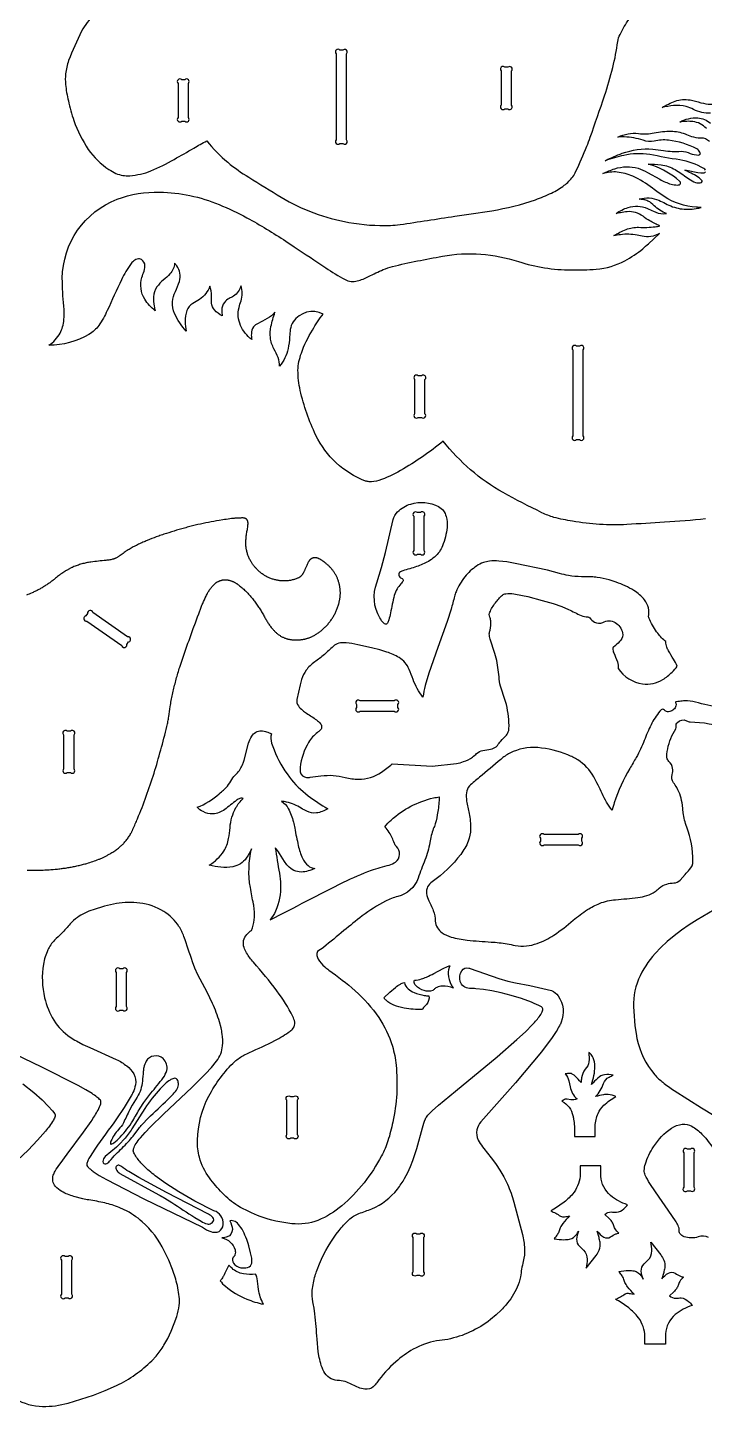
# Model space of a CAD drawing. Extents: x 0 to 56, y 0 to 52.4.
# Drawn here: x 19.56 to 35.87, y 0 to 33.21 of the extents above; entities that cross this region are included whole.
import ezdxf

# ---------------------------------------------------------------- set-up
doc = ezdxf.new("R2010")
doc.units = 0
doc.header["$MEASUREMENT"] = 0
doc.layers.get('0').update_dxf_attribs({"linetype": 'CONTINUOUS'})

msp = doc.modelspace()

# ---------------------------------------------------------------- linework, layer by layer
for points in [[(21.159, 33.523, 0.063229), (20.863, 33.117, 0.02647), (20.55, 32.41, 0.054772), (20.475, 32.094, 0.045683), (20.475, 31.838, 0.036117), (20.544, 31.442, 0.029081), (20.676, 30.965, 0.065035), (21.024, 30.271, 0.096726), (21.522, 29.787, 0.04106), (21.691, 29.694, 0.118064), (22.025, 29.639, 0.077384), (22.532, 29.755, 0.031689), (23.093, 30.032, 0.004529), (23.565, 30.303, -0.009558), (23.881, 30.479, 0.058846), (24.385, 29.961, 0.036049), (24.89, 29.6, -0.001179), (25.671, 29.121, 0.092263), (27.301, 28.514, 0.052025), (28.301, 28.44, 0.023875), (28.534, 28.462, 0.001047), (29.858, 28.663, 0.00452), (30.746, 28.795, 0.041714), (31.802, 29.061, 0.02777), (32.183, 29.22, 0.047298), (32.49, 29.407, 0.067232), (32.698, 29.614, 0.048544), (32.774, 29.744, 0.009288), (33.037, 30.347, 0.013255), (33.117, 30.564, 0.000889), (33.464, 31.565, 0.017657), (33.662, 32.243, 0.027333), (33.78, 32.869, -0.087733), (33.838, 33.037, -0.051122), (34.055, 33.41, -0.018027)], [(36.016, 31.146, -0.135894), (35.608, 31.234, 0.034307), (35.428, 31.304, 0.096811), (35.126, 31.328, 0.037871), (34.849, 31.279, -0.043629), (35.162, 31.433, -0.127992), (35.523, 31.462, -0.027424), (35.785, 31.396, 0.111341), (36.263, 31.378)], [(35.915, 30.777, 0.187688), (35.589, 30.941, 0.045874), (35.448, 30.947, 0.021179), (35.273, 30.931, -0.136223), (35.707, 31.031, -0.165644), (36.015, 30.902, -0.042013)], [(35.893, 29.772, 0.16388), (35.856, 29.808, 0.096239), (35.276, 30.018, -0.00662), (34.552, 30.147, 0.096931), (33.925, 30.126, 0.028256), (33.477, 30, -0.026071), (33.89, 30.179, -0.100437), (34.624, 30.28, -0.020531), (34.879, 30.245, 0.051838), (35.31, 30.226, -0.104974), (35.528, 30.177, 0.112369), (35.725, 30.136, 0.34741), (35.771, 30.174, 0.117634), (35.761, 30.209, 0.144585), (35.685, 30.282, 0.093606), (35.005, 30.494, 0.084131), (34.657, 30.469, -0.126487), (34.391, 30.491, 0.077444), (33.939, 30.572, 0.021821), (33.785, 30.57, -0.138377), (34.283, 30.655, 0.074588), (34.66, 30.668, -0.053002), (35.065, 30.71, -0.083091), (35.401, 30.648, 0.018167), (35.554, 30.586, 0.086622), (35.776, 30.553, -0.200904), (35.991, 30.469, 0.194342)], [(35.898, 21.372, -0.009361), (34.909, 21.294, -0.001761), (34.001, 21.237, -0.054921), (32.691, 21.317, -0.024406), (32.243, 21.411, -0.050218), (31.955, 21.522, -0.011553), (31.02, 22.007, -0.099836), (29.575, 23.249, -0.040286), (28.548, 22.536, -0.047463), (28.021, 22.3, -0.079753), (27.791, 22.269, -0.061972), (27.701, 22.286, -0.191256), (26.507, 23.385, -0.054014), (26.129, 24.469, -0.051109), (26.076, 24.954, -0.080329), (26.157, 25.362, -0.053197), (26.425, 25.922, -0.024085), (26.682, 26.307, 0.376616), (25.958, 26.118, 0.107741), (25.89, 25.938, 0.035905), (25.874, 25.758, -0.0376), (25.838, 25.473, -0.117023), (25.631, 25.051, 0.103366), (25.598, 25.257, 0.033761), (25.497, 25.467, -0.089975), (25.411, 25.741, -0.065916), (25.425, 26.004, -0.043377), (25.522, 26.348, -0.081613), (25.335, 26.197, -0.012883), (25.113, 26.083, 0.087236), (25.006, 25.995, 0.15644), (24.952, 25.833, 0.045045), (24.96, 25.695, -0.119251), (24.691, 26.033, -0.165289), (24.655, 26.465, -0.023644), (24.705, 26.622, 0.160612), (24.701, 26.988, -0.182494), (24.521, 26.74, -0.032442), (24.416, 26.681, 0.0963), (24.302, 26.588, 0.170018), (24.242, 26.401, 0.042261), (24.253, 26.261, -0.092682), (24.063, 26.405, -0.158569), (23.996, 26.57, -0.019701), (23.993, 26.746, 0.085199), (23.951, 26.978, -0.16036), (23.705, 26.657, -0.031118), (23.542, 26.561, 0.163502), (23.4, 26.393, 0.109738), (23.355, 26.126, 0.035193), (23.382, 25.892, -0.068035), (23.1, 26.32, -0.121456), (23.05, 26.599, -0.078573), (23.121, 26.847, 0.030203), (23.222, 27.094, 0.235577), (23.153, 27.467, 0.024411), (23.103, 27.531, -0.169227), (22.992, 27.274, -0.052239), (22.83, 27.125, 0.063535), (22.677, 26.961, 0.133779), (22.595, 26.718, 0.066506), (22.611, 26.495, 0.018596), (22.636, 26.387, -0.092477), (22.382, 26.664, -0.207662), (22.316, 27.189, -0.032777), (22.367, 27.338, 0.132334), (22.382, 27.512, 0.291653), (22.26, 27.633, 0.177282), (22.145, 27.607, 0.099209), (22.054, 27.52, 0.049423), (21.823, 27.134, 0.001756), (21.48, 26.391, -0.045081), (21.276, 26.031, -0.10105), (21.04, 25.818, -0.134245), (20.074, 25.555, 0.118168), (20.344, 25.847, 0.101501), (20.435, 26.167, 0.042816), (20.435, 26.498, -0.025758), (20.398, 27.167, -0.306765), (21.72, 29.075, -0.094599), (22.744, 29.242, -0.094748), (24.175, 28.944, -0.028993), (24.846, 28.625, -0.021312), (25.783, 28.062), (25.986, 27.929, 0.002316), (26.746, 27.418, 0.021961), (27.21, 27.137, 0.184357), (27.503, 27.103, 0.055643), (27.777, 27.211, -0.011851), (28.131, 27.376, -0.037417), (28.352, 27.451, -0.010941), (28.952, 27.585, -0.005319), (29.556, 27.7, -0.124109), (31.39, 27.569, 0.078555), (32.658, 27.37, 0.018975), (33.261, 27.386, 0.105421), (33.954, 27.591, 0.054133), (34.383, 27.881, 0.009895), (34.521, 28), (34.789, 28.247, -0.033118), (34.635, 28.183, -0.110532), (34.414, 28.175, -0.003275), (34.247, 28.21, 0.070354), (33.848, 28.218, 0.018575), (33.69, 28.195, -0.042594), (33.981, 28.345, -0.100732), (34.284, 28.395, 0.043321), (34.683, 28.409, 0.02027), (34.794, 28.429, -0.009707), (34.552, 28.55, -0.044386), (34.39, 28.66, 0.189307), (34.01, 28.77, 0.025272), (33.847, 28.748, -0.011391), (33.739, 28.732, -0.067246), (34.029, 28.873, -0.175585), (34.494, 28.85, -0.033538), (34.638, 28.783, 0.111368), (34.884, 28.723, 0.042652), (34.954, 28.73, -0.115547), (34.658, 28.916, 0.083089), (34.509, 29.029, 0.066), (34.407, 29.061, 0.017001), (34.3, 29.075, -0.178055), (34.774, 29.046, -0.034782), (34.93, 28.969, 0.078569), (35.284, 28.843, 0.083368), (35.668, 28.848, 0.019385), (35.793, 28.874, -0.045132), (35.673, 28.882, -0.130264), (34.899, 29.136, -0.033271), (34.621, 29.337, 0.054365), (34.144, 29.626, 0.076882), (33.77, 29.725, 0.092103), (33.425, 29.69, -0.029347), (33.708, 29.805, -0.148699), (34.271, 29.816, -0.047611), (34.499, 29.716), (34.797, 29.552, 0.048944), (35.064, 29.434, 0.07067), (35.217, 29.414, 0.045598), (35.269, 29.421, 0.307547), (35.295, 29.452, 0.239763), (35.272, 29.51, 0.091134), (34.627, 29.885, 0.022604), (34.516, 29.918, -0.031557), (34.823, 29.903, -0.09858), (35.161, 29.786, -0.02659), (35.458, 29.586, 0.03415), (35.613, 29.492, 0.141012), (35.768, 29.464, 0.257274), (35.815, 29.5, 0.271895), (35.809, 29.525, 0.069898), (35.666, 29.637, 0.021943), (35.508, 29.718, -0.01332), (35.4, 29.773, -0.036474), (35.554, 29.747, 0.049653), (35.86, 29.706, 0.267046), (35.896, 29.729, 0.267046)], [(36.841, 16.689, -0.010006), (35.653, 16.96, 0.056062), (35.394, 16.993, 0.028712), (35.271, 16.979, 0.052354), (35.193, 16.97, 0.244199), (35.175, 16.956, 0.244199), (35.176, 16.933, -0.304852), (35.183, 16.873, -0.207075), (35.124, 16.785, -0.111348), (35.035, 16.732, -0.206427), (34.926, 16.752, 0.063453), (34.88, 16.786, 0.216493), (34.843, 16.785, 0.115358), (34.796, 16.742, 0.05876), (34.583, 16.414, 0.022805), (34.42, 16.04, -0.026193), (34.226, 15.627, -0.006753), (34.068, 15.364, 0.053963), (33.696, 14.537, 0.013999), (33.644, 14.355, -0.047426), (33.401, 14.761, 0.019861), (33.202, 15.164, 0.12253), (32.817, 15.568, 0.044554), (32.58, 15.688, 0.075485), (31.853, 15.866, 0.137091), (31.181, 15.731, 0.056609), (30.961, 15.583, -0.003282), (30.449, 15.15, 0.026484), (30.207, 14.942, 0.165478), (30.133, 14.78, 0.062198), (30.139, 14.578, 0.008737), (30.199, 14.279, -0.051903), (30.234, 13.908, -0.078871), (30.178, 13.611, -0.065596), (29.997, 13.295, -0.077803), (29.307, 12.633, 0.114572), (29.195, 12.509, 0.116498), (29.172, 12.404, 0.100771), (29.214, 12.213, -0.005308), (29.337, 11.94, -0.101417), (29.384, 11.688, 0.222158), (29.55, 11.406, 0.076964), (29.769, 11.304, 0.046405), (30.156, 11.229, 0.009806), (30.728, 11.184, -0.022984), (31.115, 11.14, -0.01664), (31.31, 11.1, 0.137669), (31.842, 11.151, 0.060651), (32.24, 11.35, 0.031485), (32.706, 11.706, -0.027502), (33.052, 11.964, -0.044307), (33.343, 12.115, -0.067444), (33.73, 12.203, 0.006674), (34.263, 12.255, 0.113696), (34.684, 12.398, 0.065476), (34.778, 12.481, -0.128485), (34.96, 12.579, -0.050592), (35.133, 12.606, 0.168943), (35.287, 12.673), (35.401, 12.811, -0.016708), (35.509, 12.926, 0.192832), (35.592, 13.126, 0.095758), (35.444, 13.951, -0.060326), (35.355, 14.295), (35.339, 14.481, 0.090269), (35.205, 14.902, 0.034658), (35.123, 15.021, -0.238327), (35.091, 15.215, 0.146741), (35.1, 15.368, 0.178364), (35.014, 15.533, -0.111015), (34.965, 15.617, -0.073976), (34.966, 15.704, -0.099797), (35.115, 16.208), (35.18, 16.317, 0.197433), (35.184, 16.378, -0.238446), (35.219, 16.471, -0.351559), (35.439, 16.511, 0.187717), (35.523, 16.488, -0.063106), (36.43, 16.338, -0.012158)], [(36.103, 11.96), (35.695, 11.721), (35.502, 11.596), (35.316, 11.466), (35.141, 11.333), (34.975, 11.195), (34.822, 11.052), (34.682, 10.905, 0.08422), (34.283, 10.287, 0.11891), (34.164, 9.521), (34.196, 9.165), (34.222, 8.977, 0.123821), (34.592, 8.086), (34.672, 7.987, 0.04434), (34.866, 7.806, 0.01968), (35.138, 7.606), (35.796, 7.191), (36.409, 6.818, -0.024732)], [(18.775, 0.65, 0.253648), (19.924, 0, 0.076419), (20.536, 0.081), (21.148, 0.271), (21.434, 0.38), (21.707, 0.503, 0.082547), (22.553, 1.1), (22.659, 1.212, 0.048066), (22.846, 1.474), (22.936, 1.639), (23.021, 1.815), (23.094, 1.993), (23.154, 2.167, 0.046152), (23.214, 2.434, 0.051143), (23.214, 2.643, 0.046982), (23.129, 3.064), (23.054, 3.293), (22.962, 3.522), (22.855, 3.744, 0.094906), (22.325, 4.446, 0.066474), (21.889, 4.737), (21.767, 4.791, 0.038654), (21.421, 4.9, 0.017492), (21.035, 4.971, -0.019675), (20.892, 5), (20.673, 5.057, -0.054124), (20.386, 5.174, -0.079277), (20.233, 5.295, -0.26608), (20.181, 5.57, -0.064497), (20.224, 5.664, -0.020133), (20.342, 5.842), (20.511, 6.072), (20.908, 6.604), (21.092, 6.864, 0.022737), (21.26, 7.136, 0.050964), (21.323, 7.289, 0.093247), (21.326, 7.348, 0.134215), (21.314, 7.374, 0.043594), (21.233, 7.448, 0.020965), (21.114, 7.533), (20.962, 7.627), (20.783, 7.729), (19.906, 8.173), (19.051, 8.578)], [(19.447, 7.767), (19.709, 7.563), (19.912, 7.383), (20.06, 7.233), (20.16, 7.118), (20.217, 7.047, -0.21767), (20.224, 6.993, -0.085077), (20.184, 6.894, -0.033808), (20.09, 6.752, -0.016076), (19.993, 6.629), (19.8, 6.411), (19.571, 6.174), (19.318, 5.93)], [(35.97, 4.07, 0.225926), (35.72, 4.08, -0.15594), (35.377, 4.087, -0.147513), (35.277, 4.16, -0.210248), (35.262, 4.254, 0.119868), (35.246, 4.326, 0.041582), (35.184, 4.445), (35.087, 4.597), (34.686, 5.167), (34.554, 5.371, -0.018665), (34.442, 5.57, -0.12733), (34.42, 5.685, -0.063857), (34.446, 5.838, -0.074555), (34.645, 6.254, -0.101624), (35.075, 6.701, -0.116498), (35.333, 6.795, -0.146677), (35.563, 6.745, -0.076286), (35.809, 6.557, -0.102094), (36.377, 5.644, -0.032198)]]:
    msp.add_lwpolyline(points, format="xyb")
for points in [[(26.997, 32.575), (26.997, 30.502, 1), (27.086, 30.414), (27.159, 30.414, 1), (27.247, 30.502), (27.247, 32.575, 1), (27.159, 32.664), (27.086, 32.664, 1)], [(30.97, 32.162), (30.97, 31.338, 1), (31.058, 31.25), (31.132, 31.25, 1), (31.22, 31.338), (31.22, 32.162, 1), (31.132, 32.25), (31.058, 32.25, 1)], [(23.185, 31.862), (23.185, 31.039, 1), (23.274, 30.951), (23.347, 30.951, 1), (23.435, 31.039), (23.435, 31.862, 1), (23.347, 31.951), (23.274, 31.951, 1)], [(32.698, 25.444), (32.698, 23.37, 1), (32.786, 23.282), (32.86, 23.282, 1), (32.948, 23.37), (32.948, 25.444, 1), (32.86, 25.532), (32.786, 25.532, 1)], [(28.886, 24.73), (28.886, 23.907, 1), (28.974, 23.819), (29.048, 23.819, 1), (29.136, 23.907), (29.136, 24.73, 1), (29.048, 24.819), (28.974, 24.819, 1)], [(28.552, 19.806, 0.038897), (28.463, 19.688, 0.077699), (28.396, 19.529, 0.010912), (28.305, 19.109, -0.02598), (28.265, 18.942, -0.083092), (28.229, 18.86, -0.30755), (28.183, 18.835, -0.158714), (28.145, 18.859, -0.063148), (28.047, 18.99, -0.223978), (27.975, 19.837), (28.092, 20.2), (28.188, 20.566), (28.368, 21.356, -0.135663), (28.476, 21.545, -0.128735), (28.794, 21.732, -0.193122), (29.465, 21.672, -0.205457), (29.645, 21.434, -0.08842), (29.667, 21.166, -0.080761), (29.555, 20.722, -0.047539), (29.482, 20.584, -0.107403), (29.218, 20.349, -0.053863), (28.934, 20.225, -0.007546), (28.599, 20.124, 0.092302), (28.525, 20.085, 0.344688), (28.507, 20.017, 0.221676), (28.569, 19.944, -0.071839), (28.603, 19.925, -0.381998), (28.608, 19.885, -0.054601), (28.587, 19.849, -0.020882)], [(28.864, 21.436), (28.864, 20.613, 1), (28.953, 20.525), (29.026, 20.525, 1), (29.114, 20.613), (29.114, 21.436, 1), (29.026, 21.525), (28.953, 21.525, 1)], [(28.347, 15.473), (29.312, 15.422), (29.897, 15.481, 0.015625), (30.065, 15.527, 0.077166), (30.283, 15.639, 0.026633), (30.381, 15.726, -0.127473), (30.532, 15.798, -0.015298), (30.717, 15.83, 0.136147), (30.851, 15.885, 0.074172), (30.881, 15.92, -0.047311), (30.963, 16.023, 0.022154), (31.096, 16.167, 0.095625), (31.153, 16.275, 0.058141), (31.16, 16.321, 0.069399), (31.097, 16.907), (31.055, 17.052), (30.971, 17.296, -0.065715), (30.925, 17.511, 0.039468), (30.863, 17.963), (30.819, 18.135), (30.704, 18.478, -0.07794), (30.686, 18.606, -0.056072), (30.704, 18.693, 0.081563), (30.719, 18.921, 0.051633), (30.699, 19.009, -0.042906), (30.686, 19.072, -0.138138), (30.697, 19.125, -0.06308), (30.832, 19.351, -0.044894), (31.001, 19.539, -0.141873), (31.082, 19.572, -0.069718), (31.273, 19.569, -0.028846), (31.614, 19.502), (31.962, 19.41), (32.226, 19.334), (32.433, 19.261), (32.593, 19.194, 0.00697), (32.897, 19.046, 0.094954), (33.061, 19.014, -0.157138), (33.105, 18.989, 0.04247), (33.219, 18.89, 0.26275), (33.421, 18.88, -0.276818), (33.718, 18.877, -0.217966), (33.897, 18.629, -0.197281), (33.853, 18.453, -0.075593), (33.725, 18.325), (33.673, 18.278, 0.115434), (33.661, 18.256, 0.107139), (33.683, 18.144, -0.01745), (33.772, 17.934, -0.116075), (33.791, 17.767, 0.208474), (34.379, 17.399, 0.173966), (34.866, 17.504, 0.065149), (35.088, 17.681, 0.030451), (35.215, 17.825, 0.033865), (35.125, 17.996, -0.014152), (35.003, 18.198, -0.021614), (34.962, 18.282, -0.106428), (34.942, 18.417, -0.065246), (34.746, 18.619, -0.05878), (34.552, 18.942, -0.020236), (34.524, 19.015, 0.217198), (34.425, 19.423, 0.089593), (34.17, 19.648, 0.058133), (33.739, 19.849), (33.571, 19.902, 0.032258), (33.286, 19.964, 0.023674), (33.143, 19.978), (32.904, 19.98, -0.0405), (32.597, 20.01, -0.017648), (32.376, 20.058), (32.087, 20.139), (31.31, 20.303), (31.104, 20.337), (30.915, 20.358, 0.052442), (30.691, 20.357, 0.031804), (30.544, 20.322, 0.070713), (30.379, 20.239, 0.076947), (30.098, 19.977, 0.073033), (29.885, 19.616, 0.027051), (29.848, 19.508, -0.007631), (29.764, 19.198), (29.668, 18.903), (29.444, 18.28), (29.228, 17.655), (29.143, 17.359, 0.021628), (29.084, 17.083, -0.068698), (28.848, 17.507, 0.013682), (28.754, 17.749, 0.15949), (28.512, 18.032, 0.057376), (28.216, 18.166), (28.048, 18.218), (27.847, 18.27), (27.516, 18.344, 0.026915), (27.235, 18.388, 0.077433), (27.061, 18.378, 0.118552), (26.923, 18.304, 0.006412), (26.711, 18.107, -0.022518), (26.478, 17.929, 0.078692), (26.271, 17.728, 0.078934), (26.163, 17.509, 0.022747), (26.126, 17.38), (26.05, 17.023, 0.203926), (26.085, 16.872, 0.075533), (26.185, 16.766, 0.024387), (26.284, 16.693, -0.010397), (26.522, 16.534, -0.061793), (26.62, 16.442, -0.208955), (26.645, 16.347, -0.149167), (26.609, 16.282, -0.057206), (26.55, 16.23, 0.100917), (26.333, 15.991, 0.110719), (26.129, 15.389, 0.049067), (26.129, 15.283, 0.354348), (26.285, 15.148, 0.062254), (26.372, 15.15), (26.63, 15.186, -0.094593), (27.212, 15.149, 0.059011), (27.534, 15.103, 0.150703), (28.086, 15.271, 0.029131)], [(20.987, 18.912), (21.828, 18.328, 1), (21.951, 18.35), (21.992, 18.411, 1), (21.97, 18.534), (21.13, 19.117, 1), (21.007, 19.095), (20.965, 19.035, 1)], [(27.573, 16.743), (28.396, 16.743, 1), (28.484, 16.831), (28.484, 16.905, 1), (28.396, 16.993), (27.573, 16.993, 1), (27.484, 16.905), (27.484, 16.831, 1)], [(20.43, 16.176), (20.43, 15.353, 1), (20.518, 15.265), (20.592, 15.265, 1), (20.68, 15.353), (20.68, 16.176, 1), (20.592, 16.265), (20.518, 16.265, 1)], [(24.958, 11.463, 0.130603), (25.022, 11.974, 0.017385), (25.003, 12.099, -0.005651), (24.928, 12.495, -0.101058), (24.958, 13.43, -0.042915), (24.83, 13.204, -0.196325), (24.505, 12.996, -0.07591), (24.216, 12.987, -0.024301), (23.938, 13.032, 0.110039), (24.289, 13.374, 0.090583), (24.405, 13.674, 0.035094), (24.439, 13.94, -0.108749), (24.581, 14.42, -0.071325), (24.754, 14.64, 0.162193), (24.676, 14.639, 0.064785), (24.595, 14.596, 0.003936), (24.31, 14.375, -0.140676), (24.024, 14.269, -0.139395), (23.791, 14.324, -0.069879), (23.646, 14.428, 0.092754), (24.178, 14.755, 0.026337), (24.375, 14.939, 0.074806), (24.48, 15.097, -0.088266), (24.593, 15.236, 0.113238), (24.746, 15.471, 0.022103), (24.779, 15.566), (24.887, 15.969, -0.055113), (24.96, 16.14, -0.267866), (25.192, 16.268, -0.076525), (25.321, 16.245, -0.028623), (25.438, 16.201, 0.145453), (25.439, 15.97, 0.03407), (25.5, 15.811, 0.071292), (25.869, 15.154, 0.064623), (26.324, 14.707, 0.033757), (26.793, 14.395, -0.107546), (26.518, 14.291, -0.146491), (26.289, 14.332, -0.035748), (26.156, 14.406, 0.076397), (25.803, 14.554, 0.031654), (25.682, 14.574, -0.129643), (25.843, 14.4, -0.067613), (25.964, 14.073, -0.012789), (25.996, 13.927, 0.006488), (26.083, 13.505, 0.050499), (26.182, 13.202, 0.111307), (26.32, 13.023, 0.136308), (26.484, 12.957, -0.111942), (26.154, 12.869, -0.214563), (25.834, 13.016, -0.050696), (25.751, 13.124), (25.634, 13.317, 0.050768), (25.527, 13.453, 0.006379), (25.627, 12.841, -0.021926), (25.656, 12.564, -0.1147), (25.534, 11.928, -0.056656), (25.405, 11.717, -0.002718), (27.175, 12.623, -0.026318), (27.846, 12.912, -0.026896), (28.276, 13.037, 0.078326), (28.428, 13.109, 0.221654), (28.524, 13.292, 0.221654), (28.446, 13.483, -0.120393), (28.398, 13.56, 0.045141), (28.276, 13.822, 0.062825), (28.167, 13.957, -0.054958), (28.318, 14.121, -0.126897), (29.34, 14.654, -0.021381), (29.48, 14.678, -0.040538), (29.443, 14.324, -0.038528), (29.383, 14.029, -0.028296), (29.337, 13.909, 0.055485), (29.253, 13.577, -0.04935), (29.135, 13.158, 0.009381), (28.971, 12.723, -0.252783), (28.479, 12.28, 0.060364), (28.184, 12.169, 0.038071), (27.626, 11.812, 0.011495), (27.18, 11.457, -0.002559), (26.691, 11.055, -0.044257), (26.543, 10.955, 0.227051), (26.564, 10.77, 0.074628), (26.722, 10.585, 0.020037), (26.817, 10.507, -0.03026), (27.453, 10.01, -0.05938), (28.021, 9.367, -0.074136), (28.35, 8.675, -0.049121), (28.439, 8.219, -0.080635), (28.358, 6.845, -0.025872), (28.244, 6.393, -0.048077), (28.089, 6.034, -0.095458), (27.132, 4.832, -0.078363), (26.558, 4.481, -0.124038), (25.928, 4.4, -0.064116), (25.168, 4.575, -0.049377), (24.627, 4.832, -0.066618), (24.252, 5.143, -0.028467), (23.943, 5.503, -0.08804), (23.7, 5.999, -0.07436), (23.654, 6.41, -0.114953), (23.928, 7.472, -0.084686), (24.555, 8.306, -0.06183), (24.775, 8.46, -0.0171), (24.905, 8.525, 0.015627), (25.521, 8.81, 0.037231), (25.886, 9.037, 0.061863), (25.963, 9.108, 0.210398), (25.997, 9.255, 0.084584), (25.951, 9.391, 0.04191), (25.57, 10.004, 0.018357), (25.001, 10.698, -0.040575), (24.837, 10.921, -0.055112), (24.776, 11.05, -0.135793), (24.767, 11.223, -0.135121), (24.844, 11.365, -0.056671)], [(32.004, 13.524), (32.827, 13.524, 1), (32.916, 13.612), (32.916, 13.685, 1), (32.827, 13.774), (32.004, 13.774, 1), (31.916, 13.685), (31.916, 13.612, 1)], [(21.415, 12.046), (21.139, 11.961, 0.025235), (20.937, 11.88, 0.046592), (20.76, 11.778, 0.057255), (20.587, 11.62, -0.009616), (20.381, 11.39, -0.012439), (20.209, 11.225, 0.0882), (20.048, 10.992, 0.066871), (19.943, 10.65, 0.101216), (19.972, 9.841, 0.081289), (20.194, 9.301, 0.10833), (20.59, 8.892, 0.020373), (20.737, 8.801), (20.895, 8.719), (21.059, 8.643), (21.698, 8.357, -0.04828), (21.952, 8.199, -0.103121), (22.117, 8.01, -0.167438), (22.159, 7.741, -0.069747), (22.099, 7.558, -0.021305), (22.057, 7.476), (21.885, 7.197), (21.7, 6.922, 0.002294), (21.185, 6.197), (21.068, 6.018, 0.029446), (21.011, 5.913, 0.094748), (20.986, 5.831, 0.211206), (21.004, 5.78, 0.055719), (21.065, 5.719, 0.022854), (21.144, 5.657), (21.286, 5.564), (21.46, 5.462), (22.365, 4.997), (23.779, 4.313, 0.075941), (23.977, 4.209, 0.137336), (24.129, 4.197, 0.265099), (24.262, 4.326, 0.187835), (24.242, 4.546, 0.183676), (24.102, 4.692, 0.071201), (24.049, 4.706), (23.587, 4.946), (23.203, 5.167), (22.888, 5.369), (22.635, 5.553, -0.030751), (22.36, 5.794, -0.041062), (22.188, 5.995, -0.040718), (22.118, 6.11, -0.182238), (22.115, 6.202, -0.078466), (22.175, 6.331, -0.031799), (22.279, 6.471), (22.39, 6.598), (22.522, 6.735), (22.832, 7.034), (23.528, 7.685), (23.851, 8.009), (23.993, 8.165), (24.116, 8.315, 0.141384), (24.258, 8.684, 0.061033), (24.25, 8.968, 0.021509), (24.223, 9.115), (24.184, 9.264, 0.033418), (24.015, 9.705), (23.884, 9.974), (23.665, 10.393), (23.594, 10.55), (23.533, 10.709, 0.005507), (23.328, 11.314, 0.047416), (23.208, 11.56, 0.110363), (22.84, 11.919, 0.108796), (22.264, 12.123, 0.073344), (21.7, 12.109, 0.0278)], [(21.694, 10.451), (21.694, 9.628, 1), (21.782, 9.54), (21.855, 9.54, 1), (21.944, 9.628), (21.944, 10.451, 1), (21.855, 10.54), (21.782, 10.54, 1)], [(30.222, 10.546), (30.913, 10.304), (31.136, 10.24), (31.315, 10.198), (31.66, 10.133), (32.182, 10.016, -0.144568), (32.343, 9.887, -0.254766), (32.418, 9.25, -0.038356), (32.375, 9.165, -0.018903), (32.298, 9.032), (32.197, 8.881), (31.941, 8.539), (31.32, 7.796), (30.48, 6.855, 0.090886), (30.388, 6.661, 0.177352), (30.419, 6.414, 0.051918), (30.524, 6.248, 0.003499), (30.761, 5.949), (30.851, 5.826), (30.943, 5.687), (31.034, 5.529), (31.122, 5.35, -0.035767), (31.28, 4.918), (31.485, 4.14, -0.04074), (31.537, 3.799, -0.078619), (31.503, 3.492, 0.028488), (31.437, 3.123, -0.066439), (31.359, 2.87, -0.070173), (31.085, 2.442, -0.017615), (30.975, 2.321), (30.852, 2.203), (30.717, 2.091, -0.117113), (29.683, 1.615, -0.016507), (29.416, 1.576, 0.090266), (28.854, 1.376, 0.052944), (28.432, 1.075, 0.060231), (27.973, 0.568, -0.065635), (27.891, 0.472, -0.206303), (27.689, 0.413, -0.069442), (27.532, 0.457, 0.006627), (27.253, 0.582, 0.074439), (27.074, 0.623, -0.271919), (26.726, 0.801, -0.068197), (26.638, 0.984, -0.032946), (26.589, 1.176), (26.566, 1.318), (26.535, 1.62, 0.010099), (26.485, 2.228), (26.465, 2.365, 0.014888), (26.433, 2.518, -0.076936), (26.421, 2.797, -0.052755), (26.49, 3.145, -0.012556), (26.537, 3.287), (26.595, 3.435, -0.06659), (27.068, 4.239, -0.015296), (27.174, 4.364, -0.015159), (27.302, 4.495, -0.102158), (27.546, 4.645, 0.008264), (27.852, 4.759, 0.127975), (28.472, 5.231, 0.037929), (28.646, 5.491), (28.721, 5.634), (28.786, 5.78), (28.843, 5.926), (28.937, 6.212), (29.073, 6.71, -0.032756), (29.147, 6.924, -0.068852), (29.202, 7.01, -0.018403), (29.311, 7.117), (29.464, 7.253), (29.871, 7.594), (30.875, 8.421), (31.351, 8.833), (31.556, 9.023), (31.728, 9.196, 0.035292), (31.908, 9.411, 0.065705), (31.969, 9.53, 0.246558), (31.959, 9.61, 0.095108), (31.94, 9.625, 0.018214), (31.703, 9.732), (31.458, 9.823), (31.212, 9.899), (30.972, 9.96), (30.747, 10.007), (30.542, 10.04), (30.365, 10.059, 0.01563), (30.206, 10.065, -0.327074), (29.987, 10.233, -0.232067), (30.022, 10.493, -0.317243), (30.194, 10.554, -0.029846)], [(28.882, 10.262, 0.070197), (29.051, 10.294, 0.024935), (29.171, 10.34, 0.019734), (29.352, 10.428), (29.571, 10.546, -0.052706), (29.718, 10.61), (29.734, 10.614, 0.121889), (29.696, 10.414, 0.11411), (29.769, 10.15, 0.030635), (29.819, 10.069, 0.110609), (29.555, 10.12, 0.086819), (29.418, 10.088, 0.059035), (29.383, 10.067, 0.013312), (29.324, 10.017, -0.172473), (29.113, 10.015, -0.125036), (28.912, 10.134, -0.254969), (28.876, 10.242, -0.043562)], [(29.231, 9.884, -0.222511), (29.172, 9.681, 0.013407), (29.1, 9.603, 0.096929), (29.073, 9.557, -0.0479), (28.635, 9.594, -0.051243), (28.385, 9.665, -0.096397), (28.197, 9.781, -0.056119), (28.147, 9.841), (28.292, 9.976), (28.425, 10.09, -0.040662), (28.542, 10.171, -0.105485), (28.639, 10.207, 0.167337), (28.73, 10.055, 0.081128), (28.874, 9.967, 0.061567), (29.119, 9.898, 0.018947)], [(22.825, 8.376, 0.46374), (22.418, 8.312, 0.096128), (22.362, 8.161, 0.026796), (22.348, 8.065, 0.006923), (22.329, 7.832, -0.106895), (22.203, 7.448), (22.083, 7.254), (22.02, 7.138, 0.003834), (21.871, 6.828, -0.094624), (21.752, 6.67, 0.081336), (21.569, 6.386, 0.094349), (21.558, 6.332, 0.548962), (21.587, 6.32, 0.073922), (21.638, 6.35, 0.047076), (21.792, 6.487, 0.053398), (22.097, 6.881, 0.002892), (22.27, 7.182), (22.36, 7.319), (22.532, 7.544, 0.008732), (22.829, 7.914, 0.089232), (22.914, 8.091, 0.27265)], [(32.735, 6.499), (33.235, 6.499), (33.235, 6.749, -0.09056), (33.306, 7.057, -0.093389), (33.447, 7.252, -0.064958), (33.737, 7.464, 0.073306), (33.551, 7.514, 0.072072), (33.434, 7.506, 0.005787), (33.242, 7.462, 0.123926), (33.439, 7.777, -0.184953), (33.571, 7.93, -0.039026), (33.672, 7.979, 0.075563), (33.461, 7.988, 0.153529), (33.303, 7.905, 0.003428), (33.145, 7.756, 0.093291), (33.229, 8.189, 0.085282), (33.189, 8.396, 0.103804), (33.116, 8.499, 0.053284), (33.082, 8.522, -0.052), (33.085, 8.299, -0.158741), (32.999, 8.119, 0.13399), (32.91, 7.909, 0.027102), (32.898, 7.798, 0.024958), (32.744, 7.964, 0.056094), (32.685, 8.005, 0.151493), (32.59, 8.018, 0.011618), (32.511, 8.007, -0.141226), (32.6, 7.842), (32.631, 7.694, 0.158786), (32.801, 7.404, -0.113765), (32.647, 7.382), (32.56, 7.4, 0.176279), (32.476, 7.377, 0.030081), (32.437, 7.349, -0.222584), (32.7, 7.003, -0.024043), (32.716, 6.92, -0.016744), (32.735, 6.749)], [(22.756, 7.646, 0.039624), (22.385, 7.178), (22.076, 6.688, -0.036402), (21.882, 6.429), (21.789, 6.33), (21.702, 6.247), (21.431, 6.015, 0.194945), (21.374, 5.895, 0.23648), (21.397, 5.85, 0.23648), (21.446, 5.842, 0.131604), (21.536, 5.903, -0.022076), (21.69, 6.075, 0.018123), (21.983, 6.37, 0.01553), (22.102, 6.51), (22.238, 6.691, -0.018546), (22.319, 6.787), (22.466, 6.94, 0.001216), (22.941, 7.388), (23.067, 7.518, 0.052788), (23.168, 7.651, 0.148926), (23.193, 7.773, 0.144994), (23.167, 7.869, 0.318243), (23.082, 7.899, 0.094547), (22.993, 7.86, 0.046733), (22.874, 7.766, 0.021823)], [(25.897, 7.461), (25.97, 7.461, -1), (26.059, 7.372), (26.059, 6.549, -1), (25.97, 6.461), (25.897, 6.461, -1), (25.809, 6.549), (25.809, 7.372, -1)], [(35.369, 6.106), (35.369, 5.283, 1), (35.457, 5.194), (35.53, 5.194, 1), (35.619, 5.283), (35.619, 6.106, 1), (35.53, 6.194), (35.457, 6.194, 1)], [(22.721, 5.095, -0.024324), (22.867, 5.017), (23.038, 4.911, 0.00535), (23.587, 4.549), (23.743, 4.457, 0.045293), (23.884, 4.394, 0.099953), (23.938, 4.389, 0.145805), (24.027, 4.442, 0.374176), (24.027, 4.549, 0.109996), (23.916, 4.633), (22.905, 5.153), (22.245, 5.509), (21.998, 5.655, -0.038177), (21.823, 5.779, 0.108507), (21.763, 5.806, 0.29689), (21.698, 5.78, 0.188344), (21.689, 5.738, 0.190836), (21.745, 5.639, 0.048432), (21.787, 5.608)], [(33.371, 5.793), (32.871, 5.793), (32.871, 5.543, -0.156004), (32.69, 5.112, -0.059066), (32.454, 4.894, -0.03489), (32.166, 4.707, -0.064911), (32.399, 4.581, 0.160834), (32.499, 4.566, 0.027639), (32.621, 4.587, 0.027824), (32.456, 4.407, 0.05215), (32.393, 4.304, 0.010459), (32.359, 4.204, -0.056995), (32.316, 4.123, -0.025778), (32.251, 4.037, 0.03388), (32.484, 4.015, 0.04392), (32.619, 4.027, 0.197845), (32.791, 4.146, 0.035419), (32.833, 4.221, 0.078559), (32.788, 4.03, 0.213009), (32.859, 3.855, -0.006158), (32.958, 3.763, -0.193591), (33.045, 3.545, -0.070563), (33.018, 3.332), (33.26, 3.638, 0.051074), (33.333, 3.764, 0.140672), (33.354, 3.952, 0.030463), (33.329, 4.068), (33.286, 4.22, 0.078784), (33.443, 4.077, 0.283432), (33.609, 4.082, -0.038643), (33.734, 4.153, -0.06323), (33.807, 4.172, -0.062628), (33.717, 4.279, -0.068601), (33.68, 4.374, 0.07902), (33.634, 4.456, 0.028131), (33.573, 4.527), (33.473, 4.625, -0.204658), (33.623, 4.682, 0.025086), (33.748, 4.678, 0.17748), (33.93, 4.76, 0.04897), (34.015, 4.855, -0.092217), (33.607, 5.078, -0.199617), (33.371, 5.543)], [(24.245, 4.057, -0.286711), (24.56, 3.77, -0.130062), (24.558, 3.653, -0.098599), (24.518, 3.591, 0.323578), (24.522, 3.446, 0.203055), (24.701, 3.341, 0.094714), (24.863, 3.345, 0.310065), (24.96, 3.45, 0.108021), (24.96, 3.567, 0.019289), (24.935, 3.701), (24.891, 3.869, 0.057393), (24.727, 4.267, 0.065785), (24.615, 4.412, 0.139831), (24.498, 4.473, 0.093517), (24.436, 4.472, -0.115936), (24.495, 4.257, -0.311321), (24.373, 4.084, -0.078275)], [(29.1, 4.067), (29.1, 3.244, -1), (29.012, 3.156), (28.939, 3.156, -1), (28.85, 3.244), (28.85, 4.067, -1), (28.939, 4.156), (29.012, 4.156, -1)], [(34.929, 1.496), (34.429, 1.496), (34.429, 1.746, 0.156004), (34.247, 2.177, 0.059066), (34.012, 2.395, 0.03489), (33.724, 2.582, 0.064911), (33.957, 2.708, -0.160834), (34.057, 2.722, -0.027639), (34.179, 2.702, -0.027824), (34.014, 2.882, -0.05215), (33.95, 2.985, -0.010459), (33.917, 3.085, 0.056995), (33.873, 3.166, 0.025778), (33.808, 3.252, -0.03388), (34.041, 3.274, -0.04392), (34.177, 3.262, -0.197845), (34.348, 3.143, -0.035419), (34.391, 3.068, -0.078559), (34.346, 3.259, -0.213009), (34.417, 3.434, 0.006158), (34.516, 3.526, 0.193591), (34.603, 3.744, 0.070563), (34.576, 3.957), (34.817, 3.65, -0.051074), (34.891, 3.525, -0.140672), (34.911, 3.337, -0.030463), (34.887, 3.221), (34.843, 3.069, -0.078784), (35.001, 3.212, -0.283432), (35.167, 3.207, 0.038643), (35.292, 3.136, 0.06323), (35.365, 3.116, 0.062628), (35.275, 3.009, 0.068601), (35.238, 2.915, -0.07902), (35.192, 2.833, -0.028131), (35.131, 2.762), (35.03, 2.664, 0.204658), (35.181, 2.607, -0.025086), (35.306, 2.611, -0.17748), (35.487, 2.529, -0.04897), (35.572, 2.434, 0.092217), (35.165, 2.211, 0.199617), (34.929, 1.746)], [(20.375, 3.523), (20.375, 2.7, 1), (20.463, 2.612), (20.536, 2.612, 1), (20.625, 2.7), (20.625, 3.523, 1), (20.536, 3.612), (20.463, 3.612, 1)], [(24.409, 3.404, 0.020378), (24.28, 3.138, -0.038364), (24.229, 3.055, -0.040915), (24.201, 3.024, 0.056283), (24.328, 2.892, 0.079369), (24.844, 2.584, 0.0461), (25.241, 2.462, -0.08018), (25.123, 2.819, -0.011497), (25.092, 3.081, 0.151125), (25.053, 3.184, -0.057723), (24.76, 3.189, -0.152377), (24.487, 3.327, -0.011918)]]:
    msp.add_lwpolyline(points, format="xyb", close=True)
msp.add_lwpolyline([(19.548, 12.911), (19.619, 12.911), (19.691, 12.911), (19.762, 12.912), (19.798, 12.912), (19.833, 12.913), (19.869, 12.914), (19.905, 12.915), (19.94, 12.916), (19.976, 12.918), (20.012, 12.919), (20.047, 12.921), (20.083, 12.924), (20.118, 12.926), (20.174, 12.931), (20.229, 12.936), (20.256, 12.939), (20.284, 12.941), (20.312, 12.945), (20.339, 12.948), (20.367, 12.951), (20.394, 12.955), (20.422, 12.959), (20.449, 12.962), (20.476, 12.966), (20.504, 12.971), (20.531, 12.975), (20.559, 12.98), (20.586, 12.984), (20.613, 12.989), (20.641, 12.994), (20.668, 13), (20.695, 13.005), (20.722, 13.011), (20.749, 13.017), (20.776, 13.023), (20.803, 13.029), (20.83, 13.035), (20.857, 13.042), (20.884, 13.049), (20.911, 13.056), (20.938, 13.063), (20.964, 13.07), (20.991, 13.078), (21.027, 13.088), (21.063, 13.099), (21.099, 13.111), (21.135, 13.123), (21.171, 13.135), (21.206, 13.148), (21.241, 13.161), (21.276, 13.175), (21.294, 13.182), (21.311, 13.19), (21.328, 13.197), (21.346, 13.205), (21.363, 13.212), (21.38, 13.22), (21.397, 13.228), (21.414, 13.237), (21.431, 13.245), (21.448, 13.253), (21.464, 13.262), (21.481, 13.271), (21.498, 13.28), (21.514, 13.289), (21.53, 13.298), (21.547, 13.308), (21.57, 13.322), (21.593, 13.336), (21.616, 13.351), (21.639, 13.366), (21.661, 13.381), (21.684, 13.396), (21.706, 13.412), (21.727, 13.428), (21.749, 13.445), (21.77, 13.462), (21.79, 13.48), (21.801, 13.489), (21.811, 13.498), (21.821, 13.507), (21.831, 13.516), (21.84, 13.525), (21.85, 13.535), (21.86, 13.544), (21.869, 13.554), (21.879, 13.564), (21.888, 13.574), (21.904, 13.593), (21.92, 13.611), (21.936, 13.63), (21.952, 13.65), (21.966, 13.669), (21.981, 13.689), (21.995, 13.709), (22.009, 13.73), (22.022, 13.75), (22.035, 13.772), (22.047, 13.793), (22.059, 13.815), (22.064, 13.825), (22.07, 13.836), (22.075, 13.848), (22.081, 13.859), (22.086, 13.87), (22.091, 13.881), (22.096, 13.893), (22.1, 13.904), (22.107, 13.92), (22.113, 13.935), (22.127, 13.966), (22.141, 13.997), (22.154, 14.028), (22.168, 14.059), (22.182, 14.089), (22.196, 14.12), (22.209, 14.151), (22.237, 14.219), (22.265, 14.286), (22.292, 14.354), (22.319, 14.422), (22.345, 14.49), (22.371, 14.559), (22.396, 14.627), (22.421, 14.696), (22.446, 14.765), (22.47, 14.833), (22.493, 14.902), (22.517, 14.972), (22.54, 15.041), (22.563, 15.11), (22.585, 15.18), (22.607, 15.249), (22.628, 15.319), (22.65, 15.389), (22.671, 15.459), (22.691, 15.529), (22.711, 15.599), (22.732, 15.669), (22.751, 15.74), (22.771, 15.81), (22.79, 15.88), (22.809, 15.951), (22.827, 16.022), (22.846, 16.092), (22.864, 16.163), (22.882, 16.234), (22.9, 16.305), (22.917, 16.376), (22.924, 16.405), (22.931, 16.435), (22.937, 16.464), (22.943, 16.494), (22.948, 16.523), (22.953, 16.553), (22.958, 16.583), (22.963, 16.613), (22.972, 16.673), (22.981, 16.732), (22.989, 16.792), (22.998, 16.852), (23.004, 16.889), (23.01, 16.926), (23.016, 16.963), (23.023, 17), (23.03, 17.037), (23.037, 17.074), (23.044, 17.111), (23.052, 17.147), (23.06, 17.184), (23.068, 17.221), (23.077, 17.258), (23.085, 17.294), (23.094, 17.331), (23.103, 17.368), (23.113, 17.404), (23.122, 17.441), (23.132, 17.477), (23.142, 17.513), (23.152, 17.55), (23.162, 17.586), (23.173, 17.622), (23.184, 17.659), (23.194, 17.695), (23.205, 17.731), (23.217, 17.767), (23.228, 17.803), (23.251, 17.875), (23.274, 17.947), (23.298, 18.019), (23.323, 18.091), (23.348, 18.162), (23.373, 18.234), (23.398, 18.305), (23.424, 18.377), (23.45, 18.448), (23.502, 18.59), (23.554, 18.732), (23.606, 18.873), (23.632, 18.944), (23.657, 19.015), (23.683, 19.085), (23.708, 19.156), (23.716, 19.178), (23.725, 19.201), (23.733, 19.224), (23.743, 19.247), (23.752, 19.27), (23.762, 19.292), (23.771, 19.315), (23.781, 19.338), (23.802, 19.383), (23.822, 19.427), (23.843, 19.472), (23.863, 19.516), (23.873, 19.538), (23.884, 19.56), (23.895, 19.581), (23.907, 19.603), (23.913, 19.613), (23.919, 19.624), (23.926, 19.634), (23.932, 19.645), (23.939, 19.655), (23.946, 19.665), (23.953, 19.675), (23.96, 19.685), (23.967, 19.695), (23.974, 19.705), (23.982, 19.715), (23.989, 19.724), (23.997, 19.734), (24.005, 19.743), (24.013, 19.752), (24.021, 19.761), (24.03, 19.77), (24.038, 19.779), (24.047, 19.788), (24.056, 19.796), (24.065, 19.804), (24.074, 19.812), (24.083, 19.82), (24.092, 19.828), (24.1, 19.834), (24.108, 19.839), (24.116, 19.845), (24.124, 19.85), (24.132, 19.855), (24.14, 19.86), (24.149, 19.864), (24.157, 19.869), (24.166, 19.873), (24.175, 19.877), (24.184, 19.881), (24.193, 19.884), (24.202, 19.887), (24.212, 19.89), (24.221, 19.893), (24.231, 19.896), (24.24, 19.898), (24.25, 19.9), (24.259, 19.902), (24.269, 19.903), (24.279, 19.905), (24.288, 19.906), (24.298, 19.906), (24.308, 19.907), (24.317, 19.907), (24.327, 19.907), (24.337, 19.907), (24.347, 19.907), (24.356, 19.906), (24.366, 19.905), (24.376, 19.904), (24.385, 19.902), (24.397, 19.9), (24.409, 19.898), (24.421, 19.895), (24.433, 19.892), (24.445, 19.888), (24.456, 19.884), (24.468, 19.88), (24.479, 19.876), (24.491, 19.872), (24.502, 19.867), (24.513, 19.862), (24.524, 19.857), (24.535, 19.851), (24.546, 19.846), (24.557, 19.84), (24.568, 19.834), (24.578, 19.827), (24.589, 19.821), (24.599, 19.814), (24.61, 19.808), (24.62, 19.801), (24.63, 19.794), (24.64, 19.787), (24.65, 19.779), (24.67, 19.764), (24.689, 19.749), (24.708, 19.733), (24.727, 19.717), (24.748, 19.699), (24.768, 19.68), (24.788, 19.661), (24.808, 19.642), (24.828, 19.622), (24.848, 19.602), (24.867, 19.582), (24.886, 19.561), (24.904, 19.54), (24.923, 19.519), (24.941, 19.498), (24.959, 19.477), (24.977, 19.455), (24.994, 19.433), (25.011, 19.411), (25.028, 19.389), (25.045, 19.366), (25.062, 19.343), (25.078, 19.321), (25.094, 19.298), (25.11, 19.274), (25.125, 19.251), (25.141, 19.228), (25.156, 19.204), (25.171, 19.18), (25.185, 19.157), (25.2, 19.133), (25.214, 19.109), (25.228, 19.085), (25.242, 19.061), (25.256, 19.036), (25.27, 19.012), (25.281, 18.992), (25.292, 18.972), (25.303, 18.953), (25.315, 18.933), (25.327, 18.913), (25.339, 18.893), (25.351, 18.874), (25.364, 18.855), (25.377, 18.836), (25.39, 18.817), (25.403, 18.798), (25.417, 18.779), (25.431, 18.761), (25.445, 18.743), (25.46, 18.725), (25.475, 18.708), (25.486, 18.695), (25.498, 18.683), (25.51, 18.67), (25.522, 18.658), (25.535, 18.646), (25.547, 18.634), (25.56, 18.623), (25.574, 18.612), (25.587, 18.601), (25.601, 18.591), (25.615, 18.581), (25.629, 18.571), (25.643, 18.562), (25.658, 18.553), (25.673, 18.544), (25.689, 18.536), (25.703, 18.529), (25.717, 18.522), (25.731, 18.516), (25.746, 18.51), (25.76, 18.504), (25.775, 18.499), (25.79, 18.494), (25.805, 18.489), (25.82, 18.484), (25.835, 18.48), (25.851, 18.476), (25.866, 18.473), (25.881, 18.47), (25.897, 18.467), (25.912, 18.465), (25.928, 18.463), (25.946, 18.461), (25.963, 18.46), (25.981, 18.459), (25.998, 18.458), (26.016, 18.458), (26.033, 18.457), (26.051, 18.457), (26.069, 18.458), (26.086, 18.459), (26.104, 18.46), (26.121, 18.461), (26.139, 18.463), (26.156, 18.465), (26.173, 18.467), (26.191, 18.47), (26.208, 18.474), (26.222, 18.477), (26.237, 18.48), (26.251, 18.483), (26.265, 18.487), (26.279, 18.491), (26.293, 18.495), (26.307, 18.499), (26.321, 18.503), (26.335, 18.508), (26.349, 18.513), (26.362, 18.518), (26.376, 18.524), (26.389, 18.529), (26.403, 18.535), (26.416, 18.542), (26.429, 18.548), (26.447, 18.557), (26.465, 18.567), (26.482, 18.576), (26.5, 18.587), (26.517, 18.597), (26.534, 18.608), (26.55, 18.619), (26.567, 18.631), (26.583, 18.642), (26.599, 18.654), (26.615, 18.667), (26.631, 18.679), (26.647, 18.692), (26.662, 18.705), (26.677, 18.718), (26.692, 18.732), (26.708, 18.747), (26.724, 18.762), (26.74, 18.777), (26.755, 18.793), (26.77, 18.809), (26.785, 18.826), (26.8, 18.842), (26.814, 18.859), (26.828, 18.876), (26.841, 18.894), (26.855, 18.911), (26.868, 18.929), (26.88, 18.947), (26.893, 18.966), (26.905, 18.984), (26.916, 19.003), (26.928, 19.021), (26.939, 19.04), (26.949, 19.06), (26.96, 19.079), (26.97, 19.099), (26.979, 19.118), (26.989, 19.138), (26.998, 19.158), (27.006, 19.178), (27.015, 19.199), (27.023, 19.219), (27.03, 19.24), (27.037, 19.261), (27.044, 19.282), (27.051, 19.302), (27.057, 19.324), (27.061, 19.339), (27.065, 19.354), (27.069, 19.369), (27.072, 19.384), (27.076, 19.4), (27.079, 19.415), (27.082, 19.43), (27.085, 19.446), (27.087, 19.461), (27.089, 19.477), (27.091, 19.492), (27.093, 19.508), (27.094, 19.523), (27.095, 19.539), (27.096, 19.555), (27.097, 19.57), (27.097, 19.589), (27.097, 19.607), (27.096, 19.625), (27.095, 19.643), (27.094, 19.662), (27.092, 19.68), (27.091, 19.698), (27.088, 19.716), (27.085, 19.734), (27.082, 19.752), (27.079, 19.77), (27.075, 19.788), (27.071, 19.806), (27.066, 19.824), (27.061, 19.841), (27.056, 19.859), (27.05, 19.876), (27.044, 19.894), (27.038, 19.911), (27.031, 19.928), (27.024, 19.945), (27.017, 19.962), (27.009, 19.979), (27.001, 19.995), (26.992, 20.012), (26.984, 20.028), (26.974, 20.044), (26.965, 20.06), (26.955, 20.075), (26.945, 20.09), (26.935, 20.106), (26.924, 20.121), (26.913, 20.135), (26.901, 20.15), (26.889, 20.164), (26.877, 20.178), (26.865, 20.192), (26.852, 20.206), (26.84, 20.22), (26.826, 20.233), (26.813, 20.246), (26.8, 20.258), (26.786, 20.271), (26.772, 20.283), (26.758, 20.295), (26.743, 20.307), (26.729, 20.318), (26.714, 20.33), (26.696, 20.343), (26.677, 20.357), (26.659, 20.37), (26.649, 20.377), (26.64, 20.383), (26.63, 20.389), (26.62, 20.395), (26.61, 20.4), (26.6, 20.406), (26.59, 20.411), (26.58, 20.415), (26.569, 20.42), (26.559, 20.424), (26.551, 20.426), (26.543, 20.429), (26.535, 20.431), (26.527, 20.433), (26.519, 20.435), (26.511, 20.436), (26.503, 20.437), (26.495, 20.438), (26.487, 20.439), (26.479, 20.439), (26.471, 20.439), (26.463, 20.438), (26.455, 20.437), (26.447, 20.436), (26.439, 20.434), (26.431, 20.431), (26.424, 20.429), (26.417, 20.426), (26.41, 20.422), (26.403, 20.419), (26.397, 20.414), (26.39, 20.41), (26.384, 20.405), (26.379, 20.401), (26.373, 20.395), (26.368, 20.39), (26.362, 20.385), (26.357, 20.379), (26.352, 20.373), (26.348, 20.367), (26.343, 20.361), (26.339, 20.354), (26.335, 20.348), (26.331, 20.342), (26.323, 20.33), (26.316, 20.318), (26.31, 20.305), (26.304, 20.292), (26.298, 20.279), (26.286, 20.253), (26.264, 20.203), (26.242, 20.154), (26.23, 20.125), (26.224, 20.111), (26.217, 20.097), (26.211, 20.083), (26.207, 20.076), (26.204, 20.07), (26.2, 20.063), (26.196, 20.056), (26.192, 20.05), (26.187, 20.043), (26.182, 20.035), (26.176, 20.028), (26.169, 20.02), (26.163, 20.012), (26.156, 20.005), (26.149, 19.998), (26.142, 19.991), (26.134, 19.985), (26.127, 19.979), (26.119, 19.973), (26.111, 19.967), (26.102, 19.962), (26.094, 19.957), (26.085, 19.952), (26.076, 19.948), (26.067, 19.944), (26.049, 19.936), (26.031, 19.93), (26.012, 19.923), (25.994, 19.917), (25.975, 19.912), (25.956, 19.906), (25.937, 19.902), (25.918, 19.897), (25.899, 19.893), (25.88, 19.89), (25.861, 19.887), (25.841, 19.885), (25.822, 19.883), (25.802, 19.881), (25.783, 19.88), (25.763, 19.879), (25.743, 19.879), (25.722, 19.88), (25.702, 19.88), (25.681, 19.882), (25.661, 19.883), (25.64, 19.885), (25.62, 19.888), (25.6, 19.891), (25.58, 19.895), (25.559, 19.898), (25.539, 19.903), (25.519, 19.908), (25.5, 19.913), (25.48, 19.919), (25.46, 19.925), (25.441, 19.932), (25.421, 19.939), (25.401, 19.947), (25.382, 19.955), (25.362, 19.964), (25.343, 19.973), (25.324, 19.982), (25.305, 19.993), (25.287, 20.003), (25.269, 20.014), (25.251, 20.025), (25.233, 20.037), (25.216, 20.049), (25.199, 20.062), (25.182, 20.075), (25.165, 20.089), (25.149, 20.102), (25.136, 20.114), (25.123, 20.126), (25.11, 20.138), (25.098, 20.15), (25.085, 20.163), (25.073, 20.175), (25.061, 20.188), (25.049, 20.201), (25.037, 20.214), (25.026, 20.228), (25.015, 20.241), (25.004, 20.255), (24.993, 20.269), (24.983, 20.284), (24.973, 20.298), (24.963, 20.313), (24.952, 20.331), (24.941, 20.349), (24.93, 20.368), (24.92, 20.387), (24.911, 20.406), (24.901, 20.425), (24.893, 20.444), (24.884, 20.464), (24.877, 20.484), (24.869, 20.503), (24.862, 20.524), (24.856, 20.544), (24.85, 20.564), (24.845, 20.585), (24.84, 20.606), (24.835, 20.627), (24.833, 20.639), (24.831, 20.651), (24.829, 20.663), (24.827, 20.675), (24.826, 20.687), (24.824, 20.699), (24.823, 20.711), (24.822, 20.723), (24.821, 20.736), (24.82, 20.748), (24.82, 20.76), (24.82, 20.772), (24.819, 20.797), (24.82, 20.821), (24.82, 20.846), (24.822, 20.87), (24.824, 20.895), (24.826, 20.919), (24.828, 20.944), (24.831, 20.968), (24.835, 20.992), (24.838, 21.016), (24.843, 21.042), (24.847, 21.068), (24.856, 21.12), (24.86, 21.146), (24.864, 21.172), (24.867, 21.198), (24.869, 21.211), (24.87, 21.224), (24.871, 21.241), (24.872, 21.25), (24.872, 21.259), (24.872, 21.268), (24.872, 21.277), (24.871, 21.286), (24.87, 21.295), (24.869, 21.303), (24.867, 21.312), (24.865, 21.32), (24.864, 21.324), (24.862, 21.328), (24.86, 21.332), (24.858, 21.336), (24.856, 21.34), (24.854, 21.344), (24.852, 21.348), (24.849, 21.352), (24.846, 21.355), (24.843, 21.359), (24.84, 21.363), (24.836, 21.367), (24.831, 21.37), (24.827, 21.373), (24.823, 21.376), (24.818, 21.379), (24.814, 21.382), (24.809, 21.384), (24.804, 21.386), (24.799, 21.388), (24.794, 21.389), (24.789, 21.391), (24.784, 21.392), (24.778, 21.393), (24.773, 21.394), (24.768, 21.395), (24.757, 21.396), (24.746, 21.396), (24.735, 21.396), (24.724, 21.396), (24.713, 21.396), (24.702, 21.395), (24.68, 21.394), (24.64, 21.393), (24.599, 21.39), (24.579, 21.389), (24.558, 21.387), (24.538, 21.386), (24.518, 21.384), (24.497, 21.381), (24.476, 21.379), (24.433, 21.374), (24.391, 21.368), (24.349, 21.362), (24.306, 21.355), (24.264, 21.349), (24.18, 21.335), (24.114, 21.325), (24.049, 21.314), (23.984, 21.302), (23.92, 21.29), (23.855, 21.277), (23.79, 21.264), (23.725, 21.25), (23.66, 21.235), (23.596, 21.22), (23.564, 21.212), (23.532, 21.204), (23.5, 21.196), (23.468, 21.188), (23.436, 21.18), (23.404, 21.171), (23.372, 21.162), (23.34, 21.154), (23.308, 21.145), (23.276, 21.136), (23.245, 21.126), (23.213, 21.117), (23.182, 21.107), (23.15, 21.098), (23.089, 21.079), (23.027, 21.06), (22.966, 21.041), (22.904, 21.022), (22.874, 21.012), (22.843, 21.002), (22.812, 20.992), (22.782, 20.982), (22.751, 20.972), (22.721, 20.961), (22.691, 20.95), (22.661, 20.939), (22.607, 20.918), (22.553, 20.898), (22.5, 20.876), (22.446, 20.855), (22.419, 20.844), (22.393, 20.833), (22.366, 20.821), (22.34, 20.81), (22.313, 20.798), (22.287, 20.786), (22.261, 20.774), (22.234, 20.762), (22.208, 20.749), (22.183, 20.736), (22.157, 20.723), (22.131, 20.71), (22.106, 20.697), (22.08, 20.683), (22.055, 20.669), (22.03, 20.654), (22.006, 20.64), (21.981, 20.625), (21.957, 20.609), (21.932, 20.593), (21.909, 20.577), (21.885, 20.561), (21.861, 20.544), (21.838, 20.527), (21.814, 20.509), (21.79, 20.491), (21.778, 20.482), (21.766, 20.473), (21.754, 20.465), (21.741, 20.457), (21.729, 20.449), (21.716, 20.441), (21.703, 20.434), (21.69, 20.428), (21.683, 20.425), (21.676, 20.422), (21.669, 20.419), (21.662, 20.416), (21.655, 20.414), (21.648, 20.411), (21.641, 20.409), (21.633, 20.407), (21.61, 20.401), (21.587, 20.396), (21.564, 20.391), (21.541, 20.387), (21.518, 20.383), (21.495, 20.38), (21.472, 20.377), (21.448, 20.375), (21.403, 20.37), (21.358, 20.366), (21.313, 20.361), (21.268, 20.356), (21.223, 20.35), (21.178, 20.345), (21.087, 20.334), (21.059, 20.33), (21.031, 20.325), (21.003, 20.321), (20.976, 20.315), (20.948, 20.309), (20.921, 20.303), (20.893, 20.296), (20.866, 20.288), (20.839, 20.28), (20.812, 20.272), (20.785, 20.263), (20.758, 20.254), (20.732, 20.244), (20.706, 20.234), (20.679, 20.223), (20.653, 20.212), (20.639, 20.206), (20.625, 20.199), (20.611, 20.193), (20.596, 20.186), (20.582, 20.179), (20.569, 20.172), (20.555, 20.165), (20.541, 20.157), (20.527, 20.15), (20.514, 20.142), (20.5, 20.134), (20.487, 20.127), (20.473, 20.119), (20.46, 20.11), (20.434, 20.094), (20.408, 20.076), (20.382, 20.059), (20.357, 20.041), (20.332, 20.022), (20.307, 20.003), (20.282, 19.984), (20.258, 19.964), (20.234, 19.944), (20.217, 19.93), (20.2, 19.916), (20.183, 19.902), (20.166, 19.888), (20.148, 19.875), (20.13, 19.862), (20.113, 19.849), (20.095, 19.836), (20.077, 19.823), (20.059, 19.811), (20.04, 19.798), (20.022, 19.786), (20.004, 19.774), (19.985, 19.762), (19.966, 19.751), (19.947, 19.739), (19.928, 19.728), (19.909, 19.717), (19.89, 19.706), (19.871, 19.695), (19.852, 19.684), (19.832, 19.673), (19.813, 19.663), (19.793, 19.653), (19.774, 19.643), (19.754, 19.633), (19.734, 19.623), (19.714, 19.613), (19.695, 19.604), (19.675, 19.595), (19.634, 19.576), (19.618, 19.569), (19.602, 19.562), (19.57, 19.549), (19.538, 19.536)])

doc.saveas('drawing.dxf')
